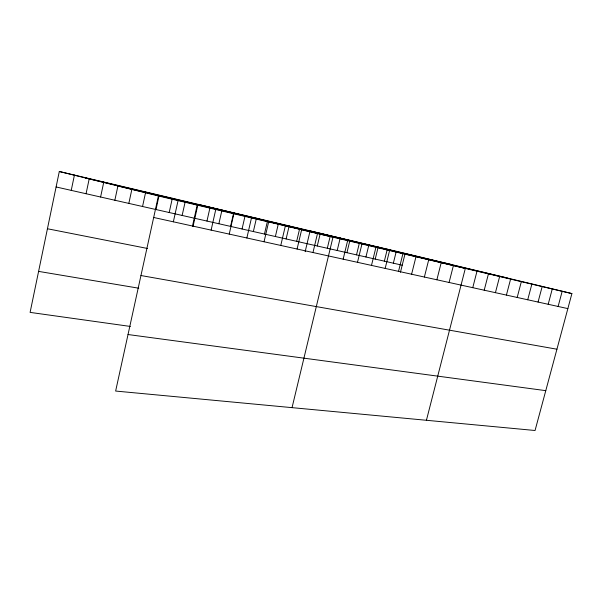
<?xml version="1.0" encoding="UTF-8"?>
<svg xmlns="http://www.w3.org/2000/svg" width="602" height="602" viewBox="0 0 602 602"><rect width="100%" height="100%" fill="white"/><g stroke="black" fill="none" stroke-linecap="round" stroke-linejoin="round"><path stroke-width="0.9" d="M59.305 171.502L158.394 195.959L115.637 391.052L535.058 430.498L571.9 293.588L405.146 253.404L59.305 171.502L30.1 312.385L130.363 326.442M71.232 190.382L74.43 175.084M86.063 193.731L89.254 178.598M100.602 197.02L103.785 182.037M114.854 200.24L118.03 185.408M128.836 203.401L132.004 188.719M142.546 206.501L145.707 191.963M155.993 209.541L158.951 196.049M169.192 212.521L172.338 198.269M173.353 221.807L178.057 200.601M182.143 215.448L185.281 201.339M192.497 226.021L197.178 205.109M193.031 226.45L197.983 204.341L332.981 237.18L292.045 407.644M206.968 221.062L209.895 208.074M211.114 230.114L215.772 209.504M218.872 223.748L221.987 210.03M230.566 226.397L233.674 212.799M229.227 234.103L233.869 213.778M242.064 228.993L245.157 215.516M246.865 237.986L251.485 217.939M253.359 231.544L256.444 218.187M264.459 234.058L267.536 220.814M264.045 241.763L268.635 221.987M275.377 236.526L278.44 223.402M280.773 245.443L285.348 225.931M286.116 238.949L289.171 225.938M296.673 241.334L299.713 228.436M297.079 249.032L301.632 229.776M305.154 251.696L310.09 230.89L465.323 268.424L426.427 420.279M312.972 252.531L317.502 233.523M317.269 245.992L320.294 233.313M327.315 248.265L330.332 235.683M337.203 250.5L340.205 238.023M343.155 259.169L347.632 240.642M346.933 252.697L349.928 240.326M356.512 254.864L359.492 242.591M357.49 262.322L361.945 244.021M365.933 256.994L368.913 244.826M371.487 265.399L375.926 247.317M375.219 259.093L378.184 247.016M384.354 261.155L387.304 249.183M385.167 268.409L389.577 250.545M393.347 263.187L396.297 251.305M398.532 271.351L402.926 253.69M400.443 272.3L405.146 253.404M411.602 274.226L415.967 256.768M424.372 277.04L428.722 259.786M436.871 279.787L441.191 262.728M449.092 282.473L453.389 265.61M472.758 287.681L477.002 271.186M484.211 290.202L488.44 273.88M495.431 292.67L499.637 276.529M506.417 295.085L510.601 279.117M517.186 297.456L521.34 281.653M527.728 299.773L531.859 284.136M538.06 302.053L542.169 286.567M548.189 304.281L552.275 288.96M558.122 306.463L562.185 291.293M128.023 334.531L545.781 390.653M38.596 271.389L138.746 288.207M140.951 275.528L556.933 349.213M47.438 228.752L147.46 248.468M153.676 217.48L567.859 308.608M56.099 186.959L402.211 265.189M118 185.988L507.411 278.049M158.394 195.959L571.9 293.588M85.13 177.876L451.477 264.571"/></g></svg>
